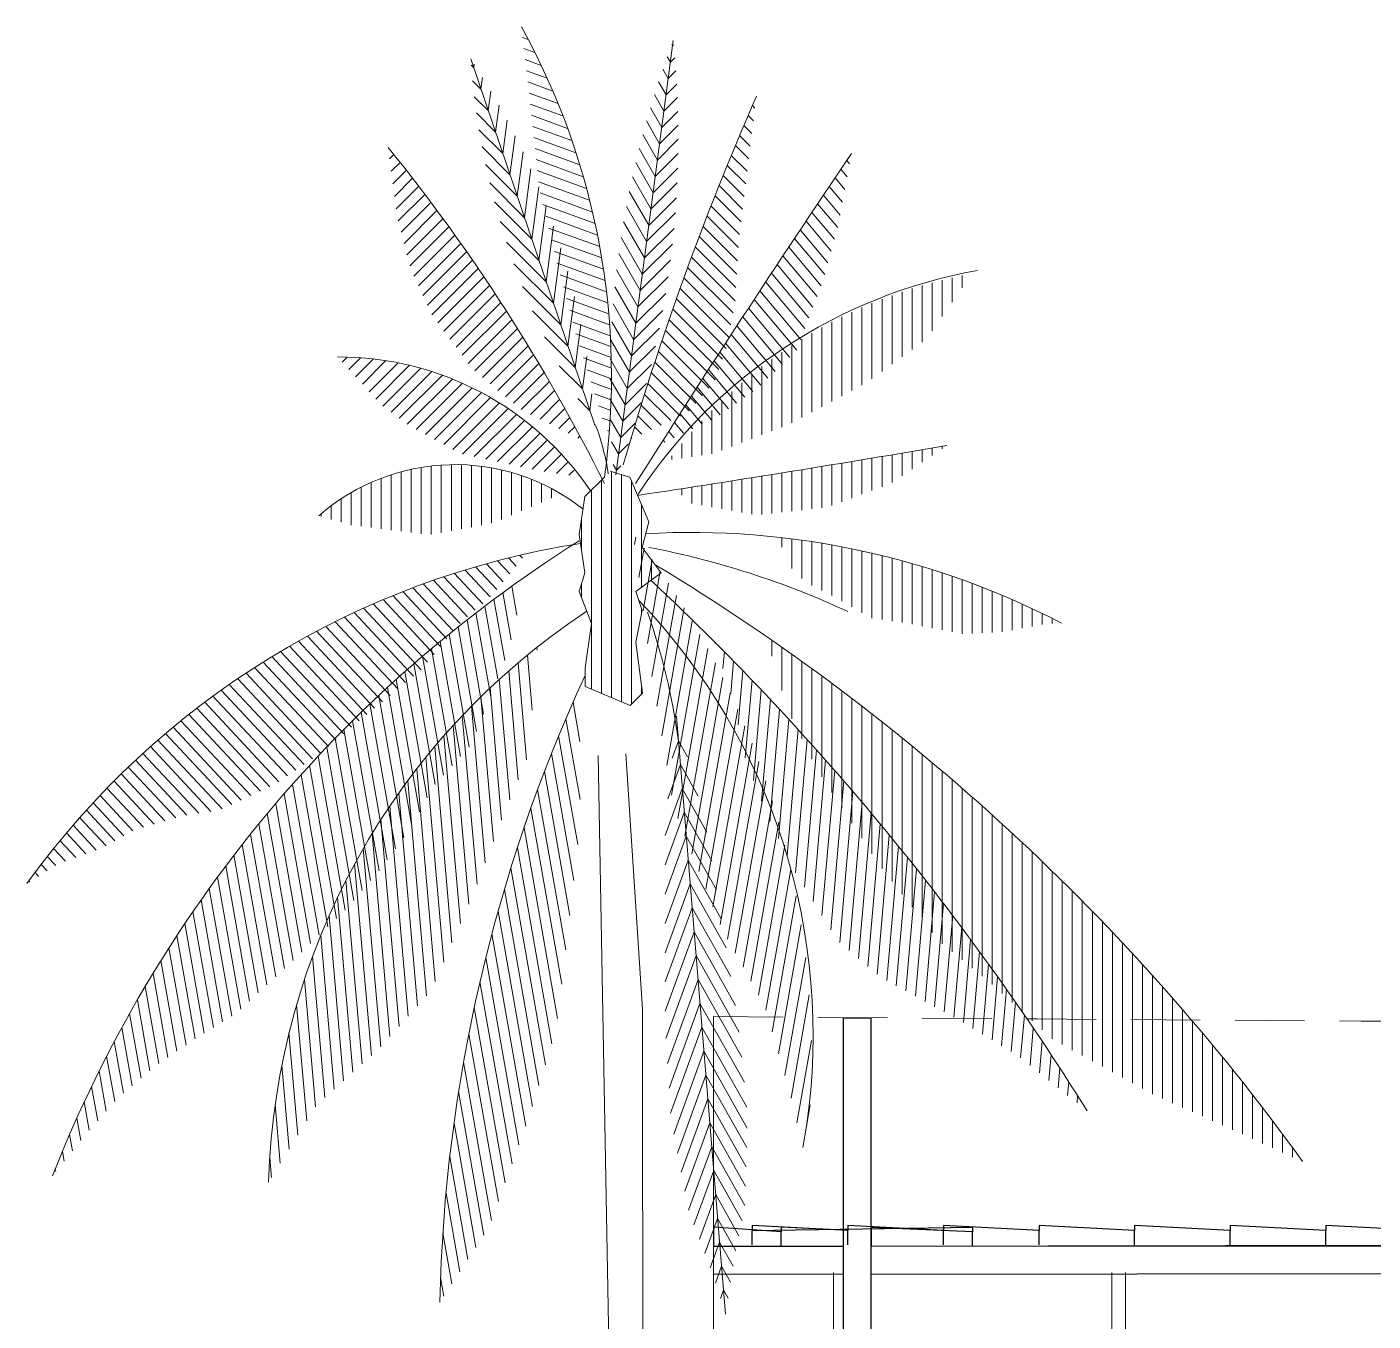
# Model space of a CAD drawing. Header units: inches. Extents: x 17.6 to 55, y 11.8 to 85.9.
# Drawn here: x 19.962 to 24.801, y 74.125 to 78.778 of the extents above; entities that cross this region are included whole.
import ezdxf

# ---------------------------------------------------------------- set-up
doc = ezdxf.new("R2010")
doc.units = ezdxf.units.IN
doc.header["$MEASUREMENT"] = 0
doc.linetypes.add('NASCOSTA', pattern=[0.375, 0.25, -0.125])
doc.layers.add('DOOR WINDOW 1 100', color=7, linetype='Continuous', lineweight=15, true_color=0x666666)
doc.layers.add('SEGMENTED 1 100', color=253, linetype='Continuous', lineweight=35)
doc.layers.add('WALL 1 100', color=250, linetype='Continuous', lineweight=30)
doc.layers.add('TREE G 1 100', color=7, linetype='Continuous', lineweight=9, true_color=0xbed3d5, transparency=0.6)

# ---------------------------------------------------------------- blocks, each defined once
blk = doc.blocks.new('*X34')
at = {"color": 0}
for p, q in [((18.5937, 10.2216), (18.5989, 10.2268)), ((18.5968, 10.1964), (18.6074, 10.207)), ((18.5999, 10.1712), (18.6159, 10.1872)), ((18.603, 10.146), (18.6243, 10.1673)), ((18.6061, 10.1208), (18.6327, 10.1474)), ((18.6091, 10.0956), (18.641, 10.1274)), ((18.6122, 10.0704), (18.6492, 10.1073)), ((18.6153, 10.0452), (18.6574, 10.0872)), ((18.6184, 10.02), (18.6655, 10.0671)), ((18.6215, 9.9948), (18.6735, 10.0468)), ((18.6246, 9.9696), (18.6815, 10.0265)), ((18.6265, 9.9433), (18.6894, 10.0061)), ((18.6283, 9.9167), (18.6973, 9.9857)), ((18.63, 9.8902), (18.7051, 9.9652)), ((18.6318, 9.8636), (18.7128, 9.9447)), ((18.6335, 9.8371), (18.7205, 9.9241)), ((18.6375, 9.8128), (18.7281, 9.9034)), ((18.6416, 9.7887), (18.7356, 9.8826)), ((18.6458, 9.7645), (18.7431, 9.8618)), ((18.651, 9.7415), (18.7505, 9.841)), ((18.6585, 9.7207), (18.7579, 9.82)), ((18.666, 9.6999), (18.7651, 9.799)), ((18.6735, 9.6791), (18.7723, 9.7779)), ((18.6849, 9.6622), (18.7795, 9.7568)), ((18.6982, 9.6472), (18.7866, 9.7356)), ((18.7115, 9.6323), (18.7936, 9.7143)), ((18.7249, 9.6173), (18.8005, 9.693)), ((18.7423, 9.6065), (18.8074, 9.6716)), ((18.7618, 9.5977), (18.8142, 9.6501)), ((18.7812, 9.5888), (18.821, 9.6286)), ((18.8005, 9.5799), (18.8276, 9.607)), ((18.8199, 9.5709), (18.8342, 9.5853)), ((18.8394, 9.5621), (18.8408, 9.5635))]:
    blk.add_line(p, q, dxfattribs=at)
blk = doc.blocks.new('*X33')
at = {"color": 0}
for p, q in [((18.7583, 10.3462), (18.7561, 10.3484)), ((18.7669, 10.281), (18.7517, 10.2962)), ((18.7626, 10.3136), (18.7537, 10.3225)), ((18.7712, 10.2484), (18.75, 10.2697)), ((18.7755, 10.2158), (18.7487, 10.2427)), ((18.7798, 10.1832), (18.7477, 10.2154)), ((18.7842, 10.1507), (18.7471, 10.1877)), ((18.7885, 10.1181), (18.7469, 10.1596)), ((18.7928, 10.0855), (18.7472, 10.1311)), ((18.7971, 10.0529), (18.7478, 10.1021)), ((18.8014, 10.0203), (18.749, 10.0727)), ((18.8057, 9.9877), (18.7506, 10.0428)), ((18.81, 9.9551), (18.7527, 10.0124)), ((18.8144, 9.9225), (18.7553, 9.9815)), ((18.8187, 9.8899), (18.7585, 9.95)), ((18.823, 9.8573), (18.7624, 9.9179)), ((18.8273, 9.8247), (18.7668, 9.8851)), ((18.8316, 9.7921), (18.772, 9.8517)), ((18.8359, 9.7595), (18.7779, 9.8175)), ((18.8402, 9.7269), (18.7846, 9.7825)), ((18.8446, 9.6943), (18.7921, 9.7467)), ((18.8489, 9.6617), (18.8006, 9.7099)), ((18.8532, 9.6291), (18.8102, 9.6721)), ((18.8575, 9.5965), (18.8209, 9.6331)), ((18.8618, 9.5639), (18.8329, 9.5928)), ((18.8661, 9.5313), (18.8463, 9.5511)), ((18.8704, 9.4987), (18.8614, 9.5077))]:
    blk.add_line(p, q, dxfattribs=at)
blk = doc.blocks.new('*X32')
at = {"color": 0}
for p, q in [((19.0466, 10.3591), (19.0576, 10.3631)), ((19.0332, 10.3329), (19.0551, 10.3408)), ((19.0087, 10.2814), (19.05, 10.2964)), ((19.0206, 10.307), (19.0525, 10.3186)), ((18.9975, 10.256), (19.0474, 10.2742)), ((18.987, 10.2309), (19.0448, 10.252)), ((18.9772, 10.2061), (19.0423, 10.2298)), ((18.9679, 10.1814), (19.0397, 10.2076)), ((18.9511, 10.1327), (19.035, 10.1633)), ((18.9592, 10.157), (19.0372, 10.1854)), ((18.9435, 10.1087), (19.0328, 10.1412)), ((18.9365, 10.0848), (19.0306, 10.1191)), ((18.9299, 10.0612), (19.0284, 10.097)), ((18.9238, 10.0377), (19.0262, 10.0749)), ((18.9129, 9.9911), (19.017, 10.029)), ((18.9181, 10.0143), (19.0227, 10.0524)), ((18.9081, 9.9681), (19.0113, 10.0057)), ((18.9038, 9.9452), (19.0057, 9.9823)), ((18.8998, 9.9225), (19, 9.959)), ((18.8962, 9.8999), (18.9943, 9.9356)), ((18.8931, 9.8775), (18.9887, 9.9123)), ((18.8902, 9.8552), (18.9824, 9.8887)), ((18.8857, 9.811), (18.97, 9.8416)), ((18.8878, 9.833), (18.9762, 9.8652)), ((18.884, 9.789), (18.9637, 9.8181)), ((18.8826, 9.7673), (18.9575, 9.7945)), ((18.8815, 9.7456), (18.9513, 9.771)), ((18.8808, 9.724), (18.9439, 9.747)), ((18.8804, 9.7026), (18.9364, 9.723)), ((18.8803, 9.6813), (18.9289, 9.699)), ((18.8805, 9.6601), (18.9214, 9.675)), ((18.881, 9.639), (18.9139, 9.651)), ((18.8818, 9.618), (18.9064, 9.627)), ((18.8829, 9.5971), (18.8989, 9.6029)), ((18.8844, 9.5764), (18.8882, 9.5778))]:
    blk.add_line(p, q, dxfattribs=at)
blk = doc.blocks.new('*X31')
at = {"color": 0}
for p, q in [((19.1553, 10.3023), (19.1604, 10.3074)), ((19.1408, 10.2596), (19.1576, 10.2764)), ((19.1263, 10.2168), (19.1542, 10.2446)), ((19.1119, 10.174), (19.1499, 10.2121)), ((19.0974, 10.1313), (19.1448, 10.1787)), ((19.0829, 10.0885), (19.1387, 10.1443)), ((19.0685, 10.0458), (19.1316, 10.1089)), ((19.054, 10.003), (19.1233, 10.0724)), ((19.0395, 9.9603), (19.1138, 10.0345)), ((19.025, 9.9175), (19.1027, 9.9952)), ((19.0106, 9.8748), (19.09, 9.9542)), ((18.9961, 9.832), (19.0752, 9.9111)), ((18.9816, 9.7892), (19.058, 9.8657)), ((18.9672, 9.7465), (19.0379, 9.8172)), ((18.9527, 9.7037), (19.0138, 9.7649)), ((18.9382, 9.661), (18.9845, 9.7073)), ((18.9238, 9.6182), (18.9472, 9.6417))]:
    blk.add_line(p, q, dxfattribs=at)
blk = doc.blocks.new('*X30')
at = {"color": 0}
for p, q in [((19.3201, 10.0956), (19.3022, 10.1134)), ((19.3233, 10.1206), (19.3148, 10.1291)), ((19.3136, 10.0455), (19.2774, 10.0817)), ((19.3168, 10.0705), (19.2898, 10.0976)), ((19.3103, 10.0204), (19.2651, 10.0657)), ((19.3002, 9.974), (19.2407, 10.0335)), ((19.3061, 9.9964), (19.2529, 10.0496)), ((19.2886, 9.929), (19.2167, 10.001)), ((19.2944, 9.9515), (19.2287, 10.0173)), ((19.2828, 9.9066), (19.2048, 9.9846)), ((19.2657, 9.8671), (19.1812, 9.9516)), ((19.2746, 9.8865), (19.1929, 9.9682)), ((19.2568, 9.8477), (19.1695, 9.935)), ((19.239, 9.8089), (19.1464, 9.9015)), ((19.2479, 9.8283), (19.1579, 9.9183)), ((19.2148, 9.7766), (19.1236, 9.8677)), ((19.2269, 9.7928), (19.135, 9.8847)), ((19.2027, 9.7604), (19.1124, 9.8507)), ((19.1784, 9.7281), (19.0901, 9.8164)), ((19.1905, 9.7443), (19.1012, 9.8336)), ((19.1663, 9.7119), (19.0791, 9.7992)), ((19.1377, 9.6839), (19.0573, 9.7644)), ((19.1531, 9.6969), (19.0681, 9.7818)), ((19.1224, 9.671), (19.0465, 9.7469)), ((19.0916, 9.6452), (19.0252, 9.7116)), ((19.107, 9.6581), (19.0358, 9.7293)), ((19.0762, 9.6323), (19.0147, 9.6938)), ((19.0418, 9.6102), (18.9939, 9.658)), ((19.0606, 9.6196), (19.0043, 9.676)), ((19.0229, 9.6007), (18.9837, 9.64)), ((18.9853, 9.5818), (18.9634, 9.6037)), ((19.0041, 9.5913), (18.9735, 9.6219)), ((18.9664, 9.5724), (18.9534, 9.5854)), ((18.9476, 9.5629), (18.9435, 9.5671))]:
    blk.add_line(p, q, dxfattribs=at)
blk = doc.blocks.new('*X28')
at = {"color": 0}
for p, q in [((18.4048, 10.1104), (18.4104, 10.1172)), ((18.4094, 10.0849), (18.4221, 10.1)), ((18.4141, 10.0593), (18.4337, 10.0827)), ((18.4187, 10.0337), (18.4453, 10.0654)), ((18.4234, 10.0081), (18.4569, 10.0481)), ((18.4285, 9.9832), (18.4685, 10.0308)), ((18.435, 9.9598), (18.4801, 10.0135)), ((18.4414, 9.9364), (18.4917, 9.9962)), ((18.4479, 9.9129), (18.5032, 9.9789)), ((18.4544, 9.8895), (18.5148, 9.9615)), ((18.4617, 9.8671), (18.5263, 9.9441)), ((18.4698, 9.8457), (18.5378, 9.9268)), ((18.4779, 9.8242), (18.5493, 9.9094)), ((18.486, 9.8028), (18.5608, 9.892)), ((18.4941, 9.7814), (18.5723, 9.8745)), ((18.5023, 9.7599), (18.5838, 9.8571)), ((18.5104, 9.7385), (18.5953, 9.8396)), ((18.5241, 9.7237), (18.6067, 9.8222)), ((18.5386, 9.7099), (18.6182, 9.8047)), ((18.5532, 9.6961), (18.6296, 9.7872)), ((18.5677, 9.6823), (18.641, 9.7697)), ((18.5822, 9.6685), (18.6524, 9.7522)), ((18.5978, 9.6559), (18.6638, 9.7346)), ((18.6141, 9.6443), (18.6752, 9.7171)), ((18.6304, 9.6326), (18.6865, 9.6995)), ((18.6467, 9.621), (18.6979, 9.6819)), ((18.6631, 9.6093), (18.7092, 9.6643)), ((18.6808, 9.5993), (18.7206, 9.6467)), ((18.6994, 9.5904), (18.7319, 9.6291)), ((18.718, 9.5814), (18.7432, 9.6115)), ((18.7366, 9.5725), (18.7545, 9.5938)), ((18.7552, 9.5635), (18.7658, 9.5762)), ((18.7737, 9.5545), (18.7771, 9.5585))]:
    blk.add_line(p, q, dxfattribs=at)
blk = doc.blocks.new('*X27')
at = {"color": 0}
for p, q in [((18.18, 9.8629), (18.18, 9.8872)), ((18.2, 9.8343), (18.2, 9.8829)), ((18.22, 9.8056), (18.22, 9.8782)), ((18.24, 9.7769), (18.24, 9.873)), ((18.26, 9.7544), (18.26, 9.8674)), ((18.28, 9.7397), (18.28, 9.8613)), ((18.3, 9.725), (18.3, 9.8547)), ((18.32, 9.7104), (18.32, 9.8477)), ((18.34, 9.6957), (18.34, 9.8401)), ((18.36, 9.681), (18.36, 9.8321)), ((18.38, 9.6683), (18.38, 9.8236)), ((18.4, 9.6576), (18.4, 9.8145)), ((18.42, 9.6468), (18.42, 9.8049)), ((18.44, 9.636), (18.44, 9.7947)), ((18.46, 9.6253), (18.46, 9.7839)), ((18.48, 9.6145), (18.48, 9.7725)), ((18.5, 9.6037), (18.5, 9.7605)), ((18.52, 9.593), (18.52, 9.7478)), ((18.54, 9.5847), (18.54, 9.7345)), ((18.56, 9.577), (18.56, 9.7204)), ((18.58, 9.5693), (18.58, 9.7055)), ((18.6, 9.5616), (18.6, 9.6898)), ((18.62, 9.5539), (18.62, 9.6733)), ((18.64, 9.5462), (18.64, 9.6559)), ((18.66, 9.5385), (18.66, 9.6375)), ((18.68, 9.5313), (18.68, 9.618)), ((18.7, 9.5284), (18.7, 9.5973)), ((18.72, 9.5256), (18.72, 9.5754)), ((18.74, 9.5227), (18.74, 9.5521)), ((18.76, 9.5199), (18.76, 9.5273))]:
    blk.add_line(p, q, dxfattribs=at)
blk = doc.blocks.new('*X26')
at = {"color": 0}
for p, q in [((18.22, 9.5416), (18.22, 9.5462)), ((18.24, 9.528), (18.24, 9.5428)), ((18.26, 9.5145), (18.26, 9.5394)), ((18.28, 9.501), (18.28, 9.536)), ((18.3, 9.4874), (18.3, 9.5327)), ((18.32, 9.4739), (18.32, 9.5293)), ((18.34, 9.4656), (18.34, 9.526)), ((18.36, 9.4581), (18.36, 9.5226)), ((18.38, 9.4506), (18.38, 9.5193)), ((18.4, 9.4431), (18.4, 9.516)), ((18.42, 9.4356), (18.42, 9.5127)), ((18.44, 9.4281), (18.44, 9.5094)), ((18.46, 9.4236), (18.46, 9.5062)), ((18.48, 9.4214), (18.48, 9.5029)), ((18.5, 9.4191), (18.5, 9.4997)), ((18.52, 9.4169), (18.52, 9.4964)), ((18.54, 9.4147), (18.54, 9.4932)), ((18.56, 9.4125), (18.56, 9.49)), ((18.58, 9.4102), (18.58, 9.4868)), ((18.6, 9.4106), (18.6, 9.4836)), ((18.62, 9.4142), (18.62, 9.4805)), ((18.64, 9.4179), (18.64, 9.4773)), ((18.66, 9.4215), (18.66, 9.4742)), ((18.68, 9.4251), (18.68, 9.471)), ((18.7, 9.4288), (18.7, 9.4679)), ((18.72, 9.4324), (18.72, 9.4648)), ((18.74, 9.4488), (18.74, 9.4617))]:
    blk.add_line(p, q, dxfattribs=at)
blk = doc.blocks.new('*X16')
at = {"color": 0}
for p, q in [((18.48, 9.2684), (18.48, 9.3558)), ((18.5, 9.2822), (18.5, 9.3587)), ((18.52, 9.3022), (18.52, 9.3614)), ((18.54, 9.3447), (18.54, 9.3638)), ((18.34, 9.2002), (18.34, 9.328)), ((18.36, 9.2032), (18.36, 9.3327)), ((18.38, 9.2139), (18.38, 9.3372)), ((18.4, 9.2255), (18.4, 9.3415)), ((18.42, 9.2371), (18.42, 9.3455)), ((18.44, 9.2484), (18.44, 9.3492)), ((18.46, 9.2584), (18.46, 9.3526)), ((18.26, 9.1872), (18.26, 9.3062)), ((18.28, 9.1911), (18.28, 9.312)), ((18.3, 9.1942), (18.3, 9.3176)), ((18.32, 9.1972), (18.32, 9.3229)), ((18.18, 9.1718), (18.18, 9.2798)), ((18.2, 9.1757), (18.2, 9.2868)), ((18.22, 9.1795), (18.22, 9.2936)), ((18.24, 9.1834), (18.24, 9.3)), ((18.1, 9.1757), (18.1, 9.2487)), ((18.12, 9.1747), (18.12, 9.2569)), ((18.14, 9.1738), (18.14, 9.2649)), ((18.16, 9.1728), (18.16, 9.2725)), ((18.04, 9.1867), (18.04, 9.222)), ((18.06, 9.1829), (18.06, 9.2312)), ((18.08, 9.1791), (18.08, 9.2401)), ((18, 9.1923), (18, 9.2026)), ((18.02, 9.1905), (18.02, 9.2125))]:
    blk.add_line(p, q, dxfattribs=at)
blk = doc.blocks.new('*X15')
at = {"color": 0}
for p, q in [((18.86, 9.0359), (18.86, 9.4899)), ((18.88, 9.0443), (18.88, 9.4958)), ((18.84, 9.032), (18.84, 9.4766)), ((18.9, 9.0527), (18.9, 9.4791)), ((18.92, 9.061), (18.92, 9.4591)), ((18.82, 9.265), (18.82, 9.429)), ((18.94, 9.339), (18.94, 9.4018)), ((18.8, 9.2798), (18.8, 9.3193)), ((18.94, 9.244), (18.94, 9.2714)), ((18.82, 9.2121), (18.82, 9.2224)), ((18.82, 9.0521), (18.82, 9.0648))]:
    blk.add_line(p, q, dxfattribs=at)
blk = doc.blocks.new('*X29')
at = {"color": 0}
for p, q in [((19.3507, 9.6407), (19.2833, 9.7081)), ((19.3642, 9.6555), (19.3065, 9.7132)), ((19.3776, 9.6703), (19.3305, 9.7175)), ((19.3911, 9.6851), (19.3554, 9.7209)), ((19.4046, 9.6999), (19.3812, 9.7233)), ((19.4181, 9.7147), (19.4082, 9.7246)), ((19.2879, 9.5904), (19.1976, 9.6807)), ((19.3042, 9.6023), (19.218, 9.6885)), ((19.3205, 9.6143), (19.2391, 9.6957)), ((19.3368, 9.6263), (19.2608, 9.7023)), ((19.2335, 9.5599), (19.1397, 9.6537)), ((19.2519, 9.5698), (19.1584, 9.6632)), ((19.2703, 9.5797), (19.1777, 9.6722)), ((19.1968, 9.5401), (19.1039, 9.633)), ((19.2151, 9.55), (19.1215, 9.6436)), ((19.1312, 9.5207), (19.0538, 9.5981)), ((19.1544, 9.5258), (19.07, 9.6102)), ((19.1776, 9.5309), (19.0867, 9.6218)), ((19.0848, 9.5106), (19.0229, 9.5725)), ((19.108, 9.5157), (19.0381, 9.5856)), ((19.0384, 9.5004), (18.9938, 9.545)), ((19.0616, 9.5055), (19.0081, 9.559)), ((19.0147, 9.4958), (18.98, 9.5306)), ((18.9654, 9.4886), (18.9537, 9.5003)), ((18.9901, 9.4922), (18.9666, 9.5156))]:
    blk.add_line(p, q, dxfattribs=at)
blk = doc.blocks.new('*X25')
at = {"color": 0}
for p, q in [((19.08, 9.4088), (19.08, 9.4941)), ((19.1, 9.4003), (19.1, 9.4992)), ((19.12, 9.3926), (19.12, 9.5033)), ((19.14, 9.3889), (19.14, 9.5064)), ((19.16, 9.3851), (19.16, 9.5085)), ((19.18, 9.3813), (19.18, 9.5096)), ((19.2, 9.3776), (19.2, 9.5097)), ((19.22, 9.3738), (19.22, 9.5089)), ((19.24, 9.3701), (19.24, 9.5071)), ((19.26, 9.3716), (19.26, 9.5043)), ((19.28, 9.3741), (19.28, 9.5005)), ((19.3, 9.3766), (19.3, 9.4956)), ((19.32, 9.3791), (19.32, 9.4897)), ((19.02, 9.4341), (19.02, 9.4719)), ((19.04, 9.4257), (19.04, 9.4805)), ((19.06, 9.4172), (19.06, 9.4879)), ((19.34, 9.3816), (19.34, 9.4826)), ((19.36, 9.3841), (19.36, 9.4744)), ((19.38, 9.3866), (19.38, 9.4649)), ((19, 9.4426), (19, 9.462)), ((19.4, 9.3891), (19.4, 9.454)), ((19.42, 9.3947), (19.42, 9.4417)), ((19.44, 9.4005), (19.44, 9.4276)), ((19.46, 9.4064), (19.46, 9.4117))]:
    blk.add_line(p, q, dxfattribs=at)
blk = doc.blocks.new('*X17')
at = {"color": 0}
for p, q in [((19.0581, 9.3229), (19.0636, 9.3288)), ((19.0708, 9.3072), (19.0859, 9.3234)), ((19.0835, 9.2915), (19.108, 9.3178)), ((19.0962, 9.2758), (19.1298, 9.3119)), ((19.1094, 9.2606), (19.1515, 9.3057)), ((19.1226, 9.2455), (19.1729, 9.2994)), ((19.1374, 9.232), (19.1941, 9.2928)), ((19.1524, 9.2188), (19.215, 9.2859)), ((19.1675, 9.2056), (19.2358, 9.2788)), ((19.1825, 9.1924), (19.2563, 9.2715)), ((19.1962, 9.1777), (19.2766, 9.264)), ((19.2089, 9.1621), (19.2967, 9.2562)), ((19.2217, 9.1465), (19.3166, 9.2483)), ((19.2345, 9.1308), (19.3364, 9.2401)), ((19.2473, 9.1152), (19.3559, 9.2317)), ((19.2602, 9.0998), (19.3752, 9.2231)), ((19.2758, 9.0871), (19.3943, 9.2143)), ((19.2913, 9.0744), (19.4133, 9.2053)), ((19.3068, 9.0617), (19.4321, 9.1961)), ((19.3223, 9.049), (19.4506, 9.1867)), ((19.3378, 9.0363), (19.469, 9.1771)), ((19.3533, 9.0236), (19.4873, 9.1673)), ((19.3686, 9.0108), (19.5053, 9.1573)), ((19.384, 8.9979), (19.5232, 9.1472)), ((19.3994, 8.9851), (19.5409, 9.1368)), ((19.4148, 8.9723), (19.5584, 9.1263)), ((19.4302, 8.9595), (19.5757, 9.1155)), ((19.4456, 8.9467), (19.5929, 9.1046)), ((19.461, 8.9338), (19.6099, 9.0935)), ((19.4774, 8.9221), (19.6267, 9.0822)), ((19.4941, 8.9107), (19.6434, 9.0708)), ((19.5108, 8.8993), (19.6599, 9.0592)), ((19.5275, 8.8879), (19.6762, 9.0473)), ((19.5442, 8.8765), (19.6924, 9.0354)), ((19.5623, 8.8665), (19.7084, 9.0232)), ((19.5814, 8.8576), (19.7242, 9.0108)), ((19.6004, 8.8488), (19.7399, 8.9983)), ((19.6195, 8.8399), (19.7554, 8.9856)), ((19.6386, 8.8311), (19.7708, 8.9728)), ((19.6577, 8.8222), (19.7859, 8.9597)), ((19.6804, 8.8172), (19.801, 8.9465)), ((19.7042, 8.8134), (19.8158, 8.9331)), ((19.7281, 8.8097), (19.8305, 8.9196)), ((19.7505, 8.8044), (19.8451, 8.9058)), ((19.772, 8.7981), (19.8594, 8.8919)), ((19.7935, 8.7919), (19.8736, 8.8778)), ((19.815, 8.7856), (19.8877, 8.8636)), ((19.8358, 8.7786), (19.9016, 8.8491)), ((19.8537, 8.7685), (19.9153, 8.8345)), ((19.8717, 8.7584), (19.9289, 8.8197)), ((19.8896, 8.7483), (19.9423, 8.8048)), ((19.9092, 8.74), (19.9555, 8.7897)), ((19.9296, 8.7326), (19.9686, 8.7743)), ((19.95, 8.7251), (19.9815, 8.7589)), ((19.9705, 8.7177), (19.9942, 8.7432)), ((19.9896, 8.7089), (20.0068, 8.7273)), ((20.007, 8.6982), (20.0192, 8.7113)), ((20.0243, 8.6875), (20.0314, 8.6951)), ((20.0416, 8.6768), (20.0435, 8.6787))]:
    blk.add_line(p, q, dxfattribs=at)
blk = doc.blocks.new('*X24')
at = {"color": 0}
for p, q in [((18.7509, 9.0051), (18.7505, 9.0061)), ((18.7592, 8.9238), (18.7466, 8.9584)), ((18.7675, 8.8426), (18.7427, 8.9107)), ((18.773, 8.7689), (18.7388, 8.863)), ((18.773, 8.7105), (18.7349, 8.8153)), ((18.773, 8.652), (18.7309, 8.7676)), ((18.773, 8.5935), (18.727, 8.7199)), ((18.773, 8.535), (18.7231, 8.6722)), ((18.773, 8.4766), (18.7192, 8.6245)), ((18.773, 8.4181), (18.7152, 8.5768)), ((18.7714, 8.3639), (18.7113, 8.5291)), ((18.7683, 8.314), (18.7074, 8.4814)), ((18.7652, 8.2641), (18.7035, 8.4337)), ((18.7621, 8.2142), (18.6996, 8.386)), ((18.7559, 8.1727), (18.6956, 8.3383)), ((18.7485, 8.1347), (18.6917, 8.2906)), ((18.741, 8.0966), (18.6878, 8.2429)), ((18.7336, 8.0586), (18.6839, 8.1952)), ((18.7261, 8.0206), (18.6799, 8.1475)), ((18.7155, 7.9914), (18.676, 8.0998)), ((18.7045, 7.963), (18.6721, 8.0521)), ((18.6936, 7.9345), (18.6682, 8.0044)), ((18.6829, 7.9054), (18.6643, 7.9567)), ((18.6728, 7.8747), (18.6603, 7.909)), ((18.6627, 7.844), (18.6564, 7.8613)), ((18.6526, 7.8133), (18.6525, 7.8136))]:
    blk.add_line(p, q, dxfattribs=at)
blk = doc.blocks.new('*X23')
at = {"color": 0}
for p, q in [((18.6899, 9.0645), (18.6873, 9.0791)), ((18.6725, 8.9329), (18.6546, 9.0347)), ((18.6812, 8.9987), (18.6709, 9.0572)), ((18.6638, 8.8671), (18.6383, 9.0115)), ((18.6551, 8.8013), (18.6222, 8.9877)), ((18.6453, 8.7416), (18.6062, 8.9632)), ((18.6354, 8.6824), (18.5904, 8.938)), ((18.6256, 8.6232), (18.5746, 8.9119)), ((18.6157, 8.564), (18.5591, 8.8851)), ((18.6036, 8.5172), (18.5437, 8.8573)), ((18.5895, 8.482), (18.5284, 8.8286)), ((18.5754, 8.4467), (18.5134, 8.7988)), ((18.5613, 8.4115), (18.4985, 8.768)), ((18.5473, 8.3763), (18.4838, 8.7359)), ((18.5332, 8.341), (18.4694, 8.7025)), ((18.5191, 8.3058), (18.4552, 8.6677)), ((18.504, 8.2763), (18.4414, 8.6312)), ((18.4886, 8.2483), (18.4278, 8.593)), ((18.4732, 8.2204), (18.4146, 8.5526)), ((18.4578, 8.1924), (18.4018, 8.5099)), ((18.4424, 8.1644), (18.3895, 8.4645)), ((18.4274, 8.1344), (18.3778, 8.4157)), ((18.4148, 8.0911), (18.3668, 8.3629)), ((18.4021, 8.0478), (18.3568, 8.3049)), ((18.3894, 8.0045), (18.3479, 8.24)), ((18.3771, 7.9589), (18.3408, 8.1651)), ((18.3655, 7.9098), (18.3366, 8.0738)), ((18.3538, 7.8607), (18.3389, 7.9453))]:
    blk.add_line(p, q, dxfattribs=at)
blk = doc.blocks.new('*X22')
at = {"color": 0}
for p, q in [((18.6734, 9.1523), (18.6732, 9.1545)), ((18.642, 9.0522), (18.6363, 9.1172)), ((18.6577, 9.1023), (18.6547, 9.1359)), ((18.6274, 8.99), (18.6179, 9.0983)), ((18.5969, 8.8792), (18.5811, 9.0599)), ((18.613, 8.9244), (18.5995, 9.0792)), ((18.5805, 8.8374), (18.5627, 9.0404)), ((18.5639, 8.7972), (18.5444, 9.0208)), ((18.5297, 8.7288), (18.5077, 8.981)), ((18.5468, 8.763), (18.526, 9.001)), ((18.5127, 8.6946), (18.4894, 8.9608)), ((18.4951, 8.666), (18.4711, 8.9404)), ((18.4599, 8.609), (18.4345, 8.899)), ((18.4775, 8.6375), (18.4528, 8.9198)), ((18.4423, 8.5806), (18.4163, 8.878)), ((18.4245, 8.5552), (18.3981, 8.8569)), ((18.4058, 8.5392), (18.3799, 8.8355)), ((18.3684, 8.5072), (18.3435, 8.792)), ((18.3871, 8.5232), (18.3617, 8.8139)), ((18.3498, 8.4912), (18.3254, 8.77)), ((18.3307, 8.4796), (18.3072, 8.7477)), ((18.3115, 8.4691), (18.2891, 8.7253)), ((18.2924, 8.4586), (18.271, 8.7026)), ((18.2541, 8.4376), (18.2349, 8.6564)), ((18.2732, 8.4481), (18.253, 8.6796)), ((18.2349, 8.4271), (18.2169, 8.633)), ((18.2158, 8.4167), (18.1989, 8.6093)), ((18.1966, 8.4062), (18.1809, 8.5854)), ((18.1775, 8.3955), (18.163, 8.5612)), ((18.1584, 8.3839), (18.145, 8.5368)), ((18.1393, 8.3724), (18.1271, 8.5121)), ((18.1203, 8.3608), (18.1092, 8.4871)), ((18.1012, 8.3492), (18.0913, 8.4619)), ((18.0821, 8.3376), (18.0735, 8.4363)), ((18.0632, 8.3249), (18.0557, 8.4105)), ((18.0444, 8.31), (18.0379, 8.3844)), ((18.0256, 8.295), (18.0201, 8.358)), ((18.0069, 8.28), (18.0024, 8.3313)), ((17.9881, 8.265), (17.9847, 8.3042)), ((17.9693, 8.25), (17.967, 8.2769)), ((17.9506, 8.235), (17.9493, 8.2492)), ((17.9318, 8.2201), (17.9317, 8.2212))]:
    blk.add_line(p, q, dxfattribs=at)
blk = doc.blocks.new('*X21')
at = {"color": 0}
for p, q in [((18.54, 9.0588), (18.54, 9.145)), ((18.56, 9.1271), (18.56, 9.159)), ((18.5, 8.9618), (18.5, 9.1166)), ((18.52, 9.0018), (18.52, 9.1309)), ((18.46, 8.8859), (18.46, 9.0875)), ((18.48, 8.9218), (18.48, 9.1022)), ((18.44, 8.8552), (18.44, 9.0727)), ((18.4, 8.794), (18.4, 9.0426)), ((18.42, 8.8246), (18.42, 9.0578)), ((18.36, 8.7327), (18.36, 9.0118)), ((18.38, 8.7634), (18.38, 9.0273)), ((18.32, 8.6772), (18.32, 8.9801)), ((18.34, 8.7027), (18.34, 8.996)), ((18.3, 8.6516), (18.3, 8.9641)), ((18.26, 8.6006), (18.26, 8.9313)), ((18.28, 8.6261), (18.28, 8.9478)), ((18.24, 8.5751), (18.24, 8.9146)), ((18.2, 8.5367), (18.2, 8.8806)), ((18.22, 8.553), (18.22, 8.8977)), ((18.16, 8.5042), (18.16, 8.8458)), ((18.18, 8.5205), (18.18, 8.8633)), ((18.14, 8.4879), (18.14, 8.8281)), ((18.1, 8.4534), (18.1, 8.792)), ((18.12, 8.4715), (18.12, 8.8102)), ((18.08, 8.4354), (18.08, 8.7736)), ((18.06, 8.4173), (18.06, 8.755)), ((18.02, 8.3812), (18.02, 8.717)), ((18.04, 8.3992), (18.04, 8.7361)), ((18, 8.3631), (18, 8.6977)), ((17.96, 8.3405), (17.96, 8.6582)), ((17.98, 8.3515), (17.98, 8.6781)), ((17.94, 8.3296), (17.94, 8.6381)), ((17.92, 8.3186), (17.92, 8.6178)), ((17.88, 8.2966), (17.88, 8.5762)), ((17.9, 8.3076), (17.9, 8.5971)), ((17.86, 8.2856), (17.86, 8.555)), ((17.84, 8.2747), (17.84, 8.5336)), ((17.82, 8.2637), (17.82, 8.5118)), ((17.8, 8.2527), (17.8, 8.4898)), ((17.76, 8.2347), (17.76, 8.4447)), ((17.78, 8.2435), (17.78, 8.4674)), ((17.74, 8.2259), (17.74, 8.4217)), ((17.72, 8.217), (17.72, 8.3984)), ((17.7, 8.2082), (17.7, 8.3747)), ((17.68, 8.1994), (17.68, 8.3507)), ((17.66, 8.1905), (17.66, 8.3264)), ((17.64, 8.1814), (17.64, 8.3017)), ((17.62, 8.1723), (17.62, 8.2766)), ((17.6, 8.1633), (17.6, 8.2511)), ((17.56, 8.1451), (17.56, 8.199)), ((17.58, 8.1542), (17.58, 8.2253)), ((17.54, 8.136), (17.54, 8.1723)), ((17.52, 8.1269), (17.52, 8.1452))]:
    blk.add_line(p, q, dxfattribs=at)
blk = doc.blocks.new('*X19')
at = {"color": 0}
for p, q in [((18.9432, 8.9571), (18.9569, 9.0352)), ((18.943, 8.8407), (18.9714, 9.0019)), ((18.9474, 8.7509), (18.9857, 8.9679)), ((18.9552, 8.6795), (18.9998, 8.933)), ((18.9631, 8.6096), (19.0139, 8.8973)), ((18.9713, 8.5409), (19.0277, 8.8606)), ((18.9795, 8.4722), (19.0414, 8.823)), ((18.9877, 8.4036), (19.0549, 8.7843)), ((18.9991, 8.3531), (19.0682, 8.7446)), ((19.0121, 8.3113), (19.0813, 8.7036)), ((19.025, 8.2695), (19.0941, 8.6613)), ((19.0379, 8.2277), (19.1067, 8.6177)), ((19.0514, 8.1887), (19.119, 8.5724)), ((19.065, 8.151), (19.1311, 8.5255)), ((19.0787, 8.1133), (19.1428, 8.4767)), ((19.0924, 8.0756), (19.1541, 8.4258)), ((19.106, 8.0379), (19.165, 8.3726)), ((19.1197, 8.0001), (19.1755, 8.3166)), ((19.1348, 7.9708), (19.1854, 8.2575)), ((19.1508, 7.9465), (19.1946, 8.1948)), ((19.1668, 7.9221), (19.2031, 8.1276)), ((19.1829, 7.8978), (19.2106, 8.055)), ((19.1989, 7.8734), (19.2169, 7.9754)), ((19.2149, 7.8491), (19.2215, 7.8863))]:
    blk.add_line(p, q, dxfattribs=at)
blk = doc.blocks.new('*X20')
at = {"color": 0}
for p, q in [((19.0289, 9.1391), (19.0294, 9.1446)), ((19.0386, 9.0197), (19.0482, 9.1295)), ((19.05, 8.9205), (19.0669, 9.1139)), ((19.0665, 8.8804), (19.0855, 9.0977)), ((19.0831, 8.8404), (19.1042, 9.081)), ((19.0996, 8.7994), (19.1227, 9.0638)), ((19.116, 8.7568), (19.1412, 9.0459)), ((19.1323, 8.7143), (19.1597, 9.0275)), ((19.1487, 8.6718), (19.1781, 9.0084)), ((19.1653, 8.6322), (19.1965, 8.9886)), ((19.182, 8.5935), (19.2147, 8.9682)), ((19.1987, 8.5548), (19.233, 8.9469)), ((19.2153, 8.5161), (19.2511, 8.9249)), ((19.232, 8.4774), (19.2692, 8.9021)), ((19.2496, 8.449), (19.2872, 8.8783)), ((19.2679, 8.4286), (19.3051, 8.8536)), ((19.2862, 8.4082), (19.3229, 8.8278)), ((19.3045, 8.3878), (19.3406, 8.8009)), ((19.3228, 8.3674), (19.3583, 8.7728)), ((19.3411, 8.347), (19.3758, 8.7433)), ((19.3597, 8.3299), (19.3931, 8.7124)), ((19.3783, 8.313), (19.4104, 8.6797)), ((19.3969, 8.2962), (19.4274, 8.6452)), ((19.4155, 8.2793), (19.4443, 8.6085)), ((19.4341, 8.2625), (19.4609, 8.5694)), ((19.4527, 8.2456), (19.4773, 8.5272)), ((19.4711, 8.2271), (19.4934, 8.4814)), ((19.4887, 8.1989), (19.5091, 8.4311)), ((19.5064, 8.1707), (19.5242, 8.3747)), ((19.524, 8.1425), (19.5386, 8.3099)), ((19.5416, 8.1143), (19.5518, 8.2315)), ((19.5592, 8.0861), (19.5626, 8.1253))]:
    blk.add_line(p, q, dxfattribs=at)
blk = doc.blocks.new('*X18')
at = {"color": 0}
for p, q in [((19.0689, 9.2094), (19.0791, 9.2671)), ((19.0804, 9.1596), (19.0971, 9.2541)), ((19.0935, 9.1186), (19.1151, 9.2408)), ((19.1074, 9.0821), (19.133, 9.2274)), ((19.1214, 9.0462), (19.1509, 9.2137)), ((19.1355, 9.0114), (19.1687, 9.1998)), ((19.1497, 8.9766), (19.1866, 9.1857)), ((19.1646, 8.9458), (19.2044, 9.1714)), ((19.1816, 8.927), (19.2221, 9.1568)), ((19.1986, 8.9082), (19.2398, 9.1421)), ((19.2156, 8.8895), (19.2575, 9.1271)), ((19.2326, 8.8707), (19.2751, 9.1118)), ((19.2482, 8.8441), (19.2927, 9.0963)), ((19.2635, 8.816), (19.3102, 9.0806)), ((19.2789, 8.7879), (19.3277, 9.0647)), ((19.295, 8.7643), (19.3451, 9.0485)), ((19.3115, 8.7424), (19.3625, 9.032)), ((19.3279, 8.7205), (19.3799, 9.0153)), ((19.3444, 8.6988), (19.3972, 8.9983)), ((19.3612, 8.6789), (19.4145, 8.981)), ((19.378, 8.6589), (19.4317, 8.9635)), ((19.3948, 8.639), (19.4489, 8.9457)), ((19.4118, 8.6202), (19.466, 8.9276)), ((19.4291, 8.6034), (19.4831, 8.9092)), ((19.4465, 8.5867), (19.5001, 8.8905)), ((19.4638, 8.5699), (19.517, 8.8715)), ((19.4812, 8.5531), (19.5339, 8.8522)), ((19.4985, 8.5363), (19.5508, 8.8326)), ((19.5159, 8.5196), (19.5676, 8.8127)), ((19.5333, 8.5031), (19.5843, 8.7924)), ((19.5508, 8.487), (19.601, 8.7718)), ((19.5682, 8.4708), (19.6176, 8.7508)), ((19.5857, 8.4546), (19.6341, 8.7295)), ((19.6031, 8.4385), (19.6506, 8.7078)), ((19.6206, 8.4223), (19.667, 8.6857)), ((19.6384, 8.4082), (19.6834, 8.6632)), ((19.6567, 8.3968), (19.6997, 8.6403)), ((19.675, 8.3855), (19.7159, 8.617)), ((19.6933, 8.3742), (19.732, 8.5933)), ((19.7117, 8.3628), (19.748, 8.5691)), ((19.7298, 8.3505), (19.764, 8.5444)), ((19.7479, 8.3381), (19.7799, 8.5193)), ((19.766, 8.3258), (19.7957, 8.4937)), ((19.7842, 8.3134), (19.8113, 8.4675)), ((19.802, 8.2991), (19.827, 8.4408)), ((19.8196, 8.2842), (19.8425, 8.4136)), ((19.8373, 8.2693), (19.8579, 8.3858)), ((19.855, 8.2544), (19.8731, 8.3573)), ((19.8723, 8.2375), (19.8883, 8.3282)), ((19.8893, 8.2184), (19.9034, 8.2985)), ((19.9062, 8.1993), (19.9183, 8.268)), ((19.9232, 8.1803), (19.9331, 8.2368)), ((19.9399, 8.1599), (19.9478, 8.2047)), ((19.9565, 8.1392), (19.9623, 8.1719)), ((19.9732, 8.1185), (19.9767, 8.1382)), ((19.9898, 8.0977), (19.9909, 8.1035))]:
    blk.add_line(p, q, dxfattribs=at)

msp = doc.modelspace()

# ---------------------------------------------------------------- linework, layer by layer
at = {"layer": 'DOOR WINDOW 1 100'}
for p, q in [((22.4298, 72.6885), (22.4298, 75.2196)), ((22.4298, 74.3941), (22.897, 74.3941)), ((22.4298, 74.2941), (22.897, 74.2941))]:
    msp.add_line(p, q, dxfattribs=at)
at = {"layer": 'DOOR WINDOW 1 100', "lineweight": 15}
for p, q in [((22.8613, 73.5264), (22.8613, 74.2995)), ((23.8613, 73.5264), (23.8613, 74.2995)), ((23.9113, 73.5264), (23.9113, 74.2995))]:
    msp.add_line(p, q, dxfattribs=at)
at = {"layer": 'SEGMENTED 1 100', "linetype": 'NASCOSTA', "lineweight": 9}
msp.add_arc((37.1416, 2055.6127), 1980.4477, 269.5743741, 270.1132053, dxfattribs=at)
at = {"layer": 'TREE G 1 100'}
for p, q in [((22.2851, 78.7284), (22.0785, 77.167)), ((22.0029, 77.3459), (21.5572, 78.663)), ((22.2964, 76.3002), (22.4732, 74.1496))]:
    msp.add_line(p, q, dxfattribs=at)
for points in [[(22.0588, 77.1804), (22.1292, 77.1596), (22.1971, 76.9981), (22.1738, 76.9068), (22.2416, 76.8157), (22.1504, 76.7478), (22.174, 76.6801), (22.1506, 76.5654), (22.1742, 76.383), (22.1299, 76.3386), (21.9683, 76.4062), (21.9682, 76.474), (21.9915, 76.633), (21.9471, 76.7477), (21.9679, 76.8154), (21.947, 76.9536), (21.9677, 77.0891), (22.038, 77.1595)], [(22.1148, 76.1649), (22.175, 75.2464), (22.18, 69.4526)], [(22.0153, 76.1585), (22.0618, 73.5809), (22.0432, 70.9355), (21.9741, 69.4524)]]:
    msp.add_lwpolyline(points, dxfattribs=at)
for centre, radius, start, end in [((19.4585, 77.5204), 2.6047, 352.0367, 28.8654), ((32.3104, 74.2662), 10.6191, 156.3364, 163.9399), ((16.1017, 74.1709), 6.6357, 26.54183, 38.97624), ((59.919, 53.2924), 44.6656, 145.91693, 147.73544), ((23.7047, 76.0801), 1.851, 100.1471, 146.6323), ((21.0831, 76.5004), 1.091, 33.946, 90.2402), ((21.1744, 77.036), 0.8877, 8.7389, 20.5024), ((13.1395, 136.5338), 60.1205, 278.626384, 279.698933), ((21.5006, 76.4605), 0.7437, 51.7638, 131.1469), ((22.3458, 74.0644), 2.896, 62.5572, 93.1561), ((22.4214, 73.9265), 3.0311, 98.9098, 144.2302), ((24.4808, 72.9024), 4.7584, 122.1743, 158.4798), ((21.6157, 73.876), 3.0861, 65.1507, 79.1392), ((18.1432, 70.0874), 7.8916, 35.75579, 58.89252), ((15.7095, 69.8508), 9.5037, 31.95368, 46.88514), ((20.5252, 75.1532), 2.2628, 351.6814, 43.6902), ((23.3778, 74.5505), 2.548, 123.419, 178.3201), ((20.0377, 75.9101), 2.2859, 7.5823, 19.5288), ((27.0996, 74.0698), 5.6547, 155.1564, 178.7508)]:
    msp.add_arc(centre, radius, start, end, dxfattribs=at)
at = {"layer": 'WALL 1 100'}
for p, q in [((22.897, 72.4918), (22.897, 75.214)), ((22.997, 75.2128), (22.897, 75.214)), ((22.997, 72.6923), (22.997, 75.2128)), ((22.4298, 74.3941), (22.897, 74.3941)), ((22.997, 74.3941), (29.2469, 74.3995)), ((22.997, 74.3941), (25.3941, 74.3995)), ((22.997, 74.2941), (29.2469, 74.2995))]:
    msp.add_line(p, q, dxfattribs=at)
at = {"layer": 'WALL 1 100', "flags": 128}
for points in [[(22.9126, 74.3995), (22.9126, 74.4512), (22.5689, 74.4684), (22.5689, 74.4512)], [(23.2563, 74.3995), (23.2563, 74.4512), (22.9126, 74.4684), (22.9126, 74.4512)], [(23.6, 74.3995), (23.6, 74.4512), (23.2563, 74.4684), (23.2563, 74.4512)], [(23.9437, 74.3995), (23.9437, 74.4512), (23.6, 74.4684), (23.6, 74.4512)], [(24.2874, 74.3995), (24.2874, 74.4512), (23.9437, 74.4684), (23.9437, 74.4512)], [(24.6311, 74.3995), (24.6311, 74.4512), (24.2874, 74.4684), (24.2874, 74.4512)], [(24.9748, 74.3995), (24.9748, 74.4512), (24.6311, 74.4684), (24.6311, 74.4512)], [(22.6735, 74.3941), (22.6735, 74.4458), (22.4298, 74.463), (22.4298, 74.3941)], [(22.5689, 74.3995), (22.5689, 74.4512), (23.3609, 74.463), (23.3609, 74.4458)], [(22.897, 74.4518), (22.6735, 74.463), (22.6735, 74.4458)], [(23.3609, 74.3941), (23.3609, 74.4458), (22.997, 74.4613), (22.997, 74.3941)]]:
    msp.add_lwpolyline(points, dxfattribs=at)

# ---------------------------------------------------------------- block references
at = {"layer": 'TREE G 1 100', "extrusion": (0, 0, -1), "xscale": 1.800000000000182, "yscale": 1.800000000000182, "zscale": -1.8}
for name, p in [('*X32', (-56.0476, 60.0866)), ('*X33', (-56.0476, 60.0866)), ('*X31', (-56.0476, 60.0866)), ('*X34', (-56.0476, 60.0866)), ('*X30', (-56.0476, 60.0866)), ('*X28', (-56.0476, 60.0866)), ('*X27', (-56.0476, 60.0866)), ('*X29', (-56.0476, 60.0866)), ('*X26', (-56.0476, 60.0866)), ('*X25', (-56.0476, 60.0866)), ('*X15', (-56.0476, 60.0866)), ('*X23', (-55.7877, 60.6005)), ('*X16', (-56.0476, 60.0866)), ('*X17', (-56.0476, 60.0866)), ('*X18', (-56.0476, 60.0866)), ('*X22', (-56.0476, 60.0866)), ('*X21', (-56.0476, 60.0866)), ('*X20', (-56.0476, 60.0866)), ('*X19', (-56.0476, 60.0866)), ('*X24', (-56.0476, 60.0866))]:
    msp.add_blockref(name, p, dxfattribs=at)
at = {"layer": 'TREE G 1 100'}
for name, p, xscale, yscale, zscale, rotation in [('*X33', (-15.1644, 69.5116), 1.799999999999953, 1.799999999999953, 1.799999999999953, 344.9213883349968), ('*X31', (5.4389, 42.9577), 1.80000000000005, 1.80000000000005, 1.80000000000005, 37.39766891496533), ('*X24', (-8.3531, 54.7913), 1.800000000000069, 1.800000000000069, 1.800000000000069, 9.401142424824217)]:
    msp.add_blockref(name, p, dxfattribs=dict(at, xscale=xscale, yscale=yscale, zscale=zscale, rotation=rotation))

doc.saveas('drawing.dxf')
